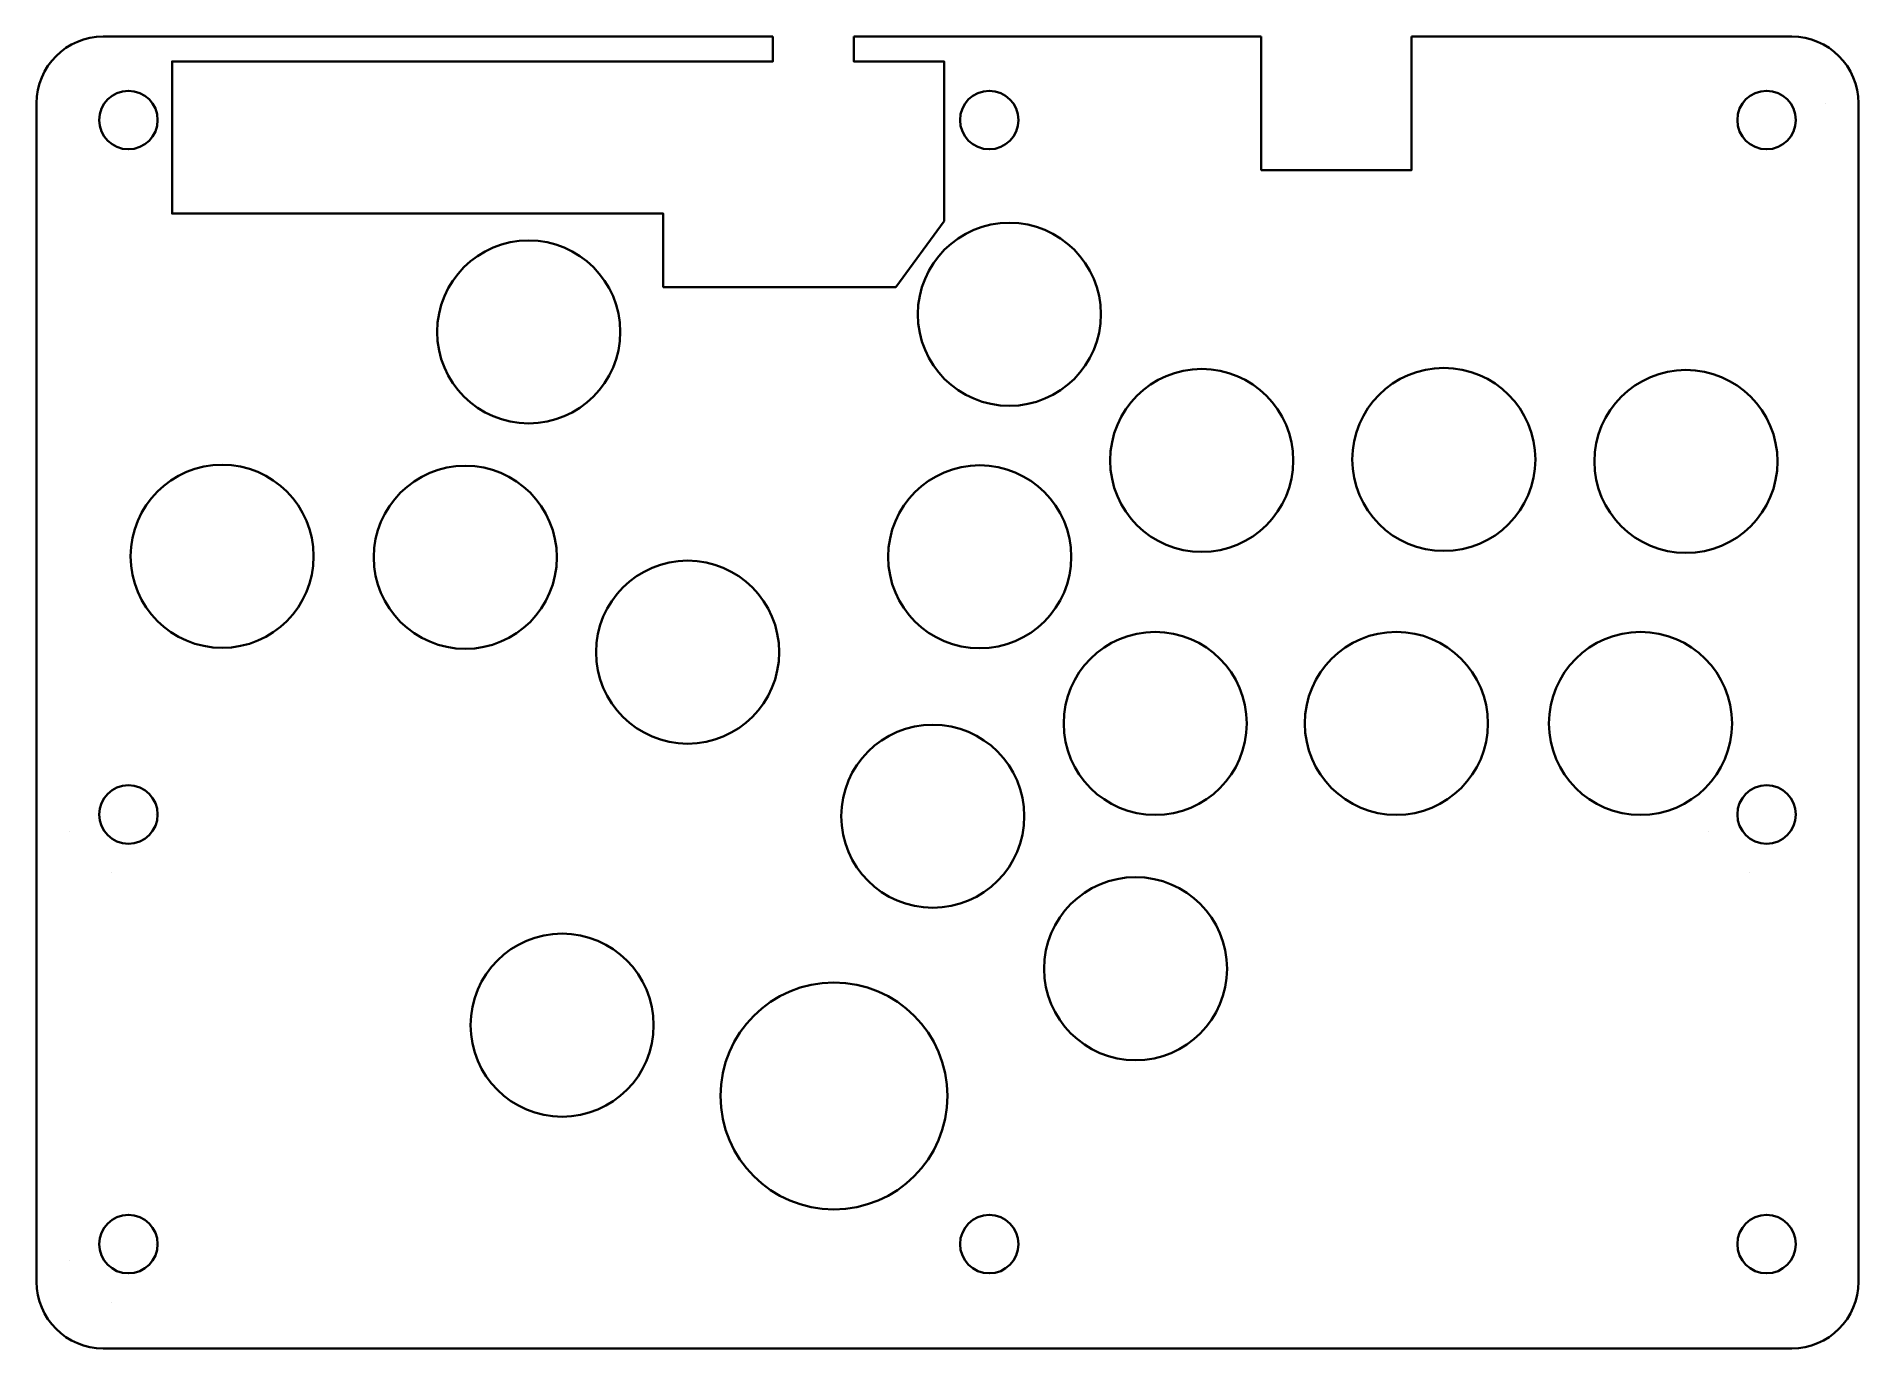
# Model space of a CAD drawing. Header units: millimetres. Extents: x 196 to 414, y 68 to 225.
import ezdxf

# ---------------------------------------------------------------- set-up
doc = ezdxf.new("R2010")
doc.units = ezdxf.units.MM
doc.header["$MEASUREMENT"] = 0
doc.layers.add('Layer 1', color=7, linetype='Continuous')

msp = doc.modelspace()

# ---------------------------------------------------------------- linework, layer by layer
at = {"layer": 'Layer 1', "color": 250, "lineweight": 35}
for points, knots in [([(360.8299, 225.0863), (360.8299, 225.0863), (406.3008, 225.0863), (406.3008, 225.0863), (410.7009, 225.0863), (414.3009, 221.4861), (414.3009, 217.0862), (414.3009, 217.0862), (414.3009, 76.0864), (414.3009, 76.0864), (414.3009, 71.6863), (410.7009, 68.0863), (406.3008, 68.0863), (406.3008, 68.0863), (204.301, 68.0863), (204.301, 68.0863), (199.9009, 68.0863), (196.3009, 71.6863), (196.3009, 76.0864), (196.3009, 76.0864), (196.3009, 217.0862), (196.3009, 217.0862), (196.3009, 221.4863), (199.9009, 225.0863), (204.301, 225.0863), (204.301, 225.0863), (284.406, 225.0863), (284.406, 225.0863)], [0, 0, 0, 0, 0.11111111, 0.11111111, 0.11111111, 0.22222222, 0.22222222, 0.22222222, 0.33333333, 0.33333333, 0.33333333, 0.44444444, 0.44444444, 0.44444444, 0.55555556, 0.55555556, 0.55555556, 0.66666667, 0.66666667, 0.66666667, 0.77777778, 0.77777778, 0.77777778, 0.88888889, 0.88888889, 0.88888889, 1, 1, 1, 1]), ([(284.406, 225.0859), (284.406, 225.0859), (284.406, 222.1019), (284.406, 222.1019), (284.406, 222.1019), (212.528, 222.1019), (212.528, 222.1019), (212.528, 222.1019), (212.528, 203.898), (212.528, 203.898), (212.528, 203.898), (271.2838, 203.898), (271.2838, 203.898), (271.2838, 203.898), (271.2838, 195.0988), (271.2838, 195.0988), (271.2838, 195.0988), (296.0037, 195.0988), (296.0037, 195.0988), (296.0037, 195.0988), (299.1085, 195.0988), (299.1085, 195.0988), (299.1085, 195.0988), (304.8959, 202.9923), (304.8959, 202.9923), (304.8959, 202.9923), (304.8959, 222.1038), (304.8959, 222.1038), (304.8959, 222.1038), (294.0781, 222.1038), (294.0781, 222.1038), (294.0781, 222.1038), (294.0781, 225.0859), (294.0781, 225.0859)], [0, 0, 0, 0, 0.09090909, 0.09090909, 0.09090909, 0.18181818, 0.18181818, 0.18181818, 0.27272727, 0.27272727, 0.27272727, 0.36363636, 0.36363636, 0.36363636, 0.45454545, 0.45454545, 0.45454545, 0.54545455, 0.54545455, 0.54545455, 0.63636364, 0.63636364, 0.63636364, 0.72727273, 0.72727273, 0.72727273, 0.81818182, 0.81818182, 0.81818182, 0.90909091, 0.90909091, 0.90909091, 1, 1, 1, 1]), ([(342.8299, 225.0859), (342.8299, 225.0859), (342.8299, 209.0859), (342.8299, 209.0859), (342.8299, 209.0859), (360.8299, 209.0859), (360.8299, 209.0859), (360.8299, 209.0859), (360.8299, 225.0859), (360.8299, 225.0859)], [0, 0, 0, 0, 0.33333333, 0.33333333, 0.33333333, 0.66666667, 0.66666667, 0.66666667, 1, 1, 1, 1]), ([(210.8009, 215.0859), (210.8009, 217.0189), (209.2339, 218.5859), (207.3009, 218.5859), (205.3679, 218.5859), (203.8009, 217.0189), (203.8009, 215.0859), (203.8009, 213.1529), (205.3679, 211.5859), (207.3009, 211.5859), (209.2339, 211.5859), (210.8009, 213.1529), (210.8009, 215.0859)], [0, 0, 0, 0, 0.25, 0.25, 0.25, 0.5, 0.5, 0.5, 0.75, 0.75, 0.75, 1, 1, 1, 1]), ([(313.8009, 215.0858), (313.8009, 217.0189), (312.2339, 218.5858), (310.3009, 218.5858), (308.3679, 218.5859), (306.8009, 217.0189), (306.8009, 215.0859), (306.8009, 213.1528), (308.3679, 211.5859), (310.3009, 211.5859), (312.2339, 211.5858), (313.8009, 213.1528), (313.8009, 215.0858)], [0, 0, 0, 0, 0.25, 0.25, 0.25, 0.5, 0.5, 0.5, 0.75, 0.75, 0.75, 1, 1, 1, 1]), ([(406.8009, 215.0859), (406.8009, 217.0189), (405.2339, 218.5859), (403.3009, 218.5859), (401.3679, 218.5859), (399.8009, 217.0189), (399.8009, 215.0859), (399.8009, 213.1529), (401.3679, 211.5859), (403.3009, 211.5859), (405.2339, 211.5859), (406.8009, 213.1529), (406.8009, 215.0859)], [0, 0, 0, 0, 0.25, 0.25, 0.25, 0.5, 0.5, 0.5, 0.75, 0.75, 0.75, 1, 1, 1, 1]), ([(323.6517, 191.8398), (323.6517, 197.8873), (318.7492, 202.7898), (312.7017, 202.7898), (306.6542, 202.7898), (301.7517, 197.8873), (301.7517, 191.8398), (301.7517, 185.7923), (306.6541, 180.8898), (312.7017, 180.8898), (318.7492, 180.8898), (323.6517, 185.7922), (323.6517, 191.8398)], [0, 0, 0, 0, 0.25, 0.25, 0.25, 0.5, 0.5, 0.5, 0.75, 0.75, 0.75, 1, 1, 1, 1]), ([(266.1427, 189.7309), (266.1427, 195.7784), (261.2402, 200.6809), (255.1927, 200.6809), (249.1452, 200.6809), (244.2427, 195.7784), (244.2427, 189.7309), (244.2427, 183.6834), (249.1451, 178.7809), (255.1927, 178.7809), (261.2402, 178.7809), (266.1427, 183.6833), (266.1427, 189.7309)], [0, 0, 0, 0, 0.25, 0.25, 0.25, 0.5, 0.5, 0.5, 0.75, 0.75, 0.75, 1, 1, 1, 1]), ([(346.6629, 174.3511), (346.6629, 180.3986), (341.7604, 185.3011), (335.7129, 185.3011), (329.6654, 185.3011), (324.7629, 180.3986), (324.7629, 174.3511), (324.7629, 168.3036), (329.6653, 163.4011), (335.7129, 163.4011), (341.7604, 163.4011), (346.6629, 168.3035), (346.6629, 174.3511)], [0, 0, 0, 0, 0.25, 0.25, 0.25, 0.5, 0.5, 0.5, 0.75, 0.75, 0.75, 1, 1, 1, 1]), ([(375.6327, 174.471), (375.6327, 180.5185), (370.7302, 185.421), (364.6827, 185.421), (358.6352, 185.421), (353.7327, 180.5185), (353.7327, 174.471), (353.7327, 168.4235), (358.6351, 163.521), (364.6827, 163.521), (370.7302, 163.521), (375.6327, 168.4234), (375.6327, 174.471)], [0, 0, 0, 0, 0.25, 0.25, 0.25, 0.5, 0.5, 0.5, 0.75, 0.75, 0.75, 1, 1, 1, 1]), ([(404.6019, 174.2287), (404.6019, 180.2762), (399.6994, 185.1787), (393.6519, 185.1787), (387.6044, 185.1787), (382.7019, 180.2762), (382.7019, 174.2287), (382.7019, 168.1812), (387.6043, 163.2787), (393.6519, 163.2787), (399.6994, 163.2787), (404.6019, 168.1811), (404.6019, 174.2287)], [0, 0, 0, 0, 0.25, 0.25, 0.25, 0.5, 0.5, 0.5, 0.75, 0.75, 0.75, 1, 1, 1, 1]), ([(229.4678, 162.881), (229.4678, 168.9285), (224.5653, 173.831), (218.5178, 173.831), (212.4703, 173.831), (207.5678, 168.9285), (207.5678, 162.881), (207.5678, 156.8335), (212.4702, 151.931), (218.5178, 151.931), (224.5653, 151.931), (229.4678, 156.8334), (229.4678, 162.881)], [0, 0, 0, 0, 0.25, 0.25, 0.25, 0.5, 0.5, 0.5, 0.75, 0.75, 0.75, 1, 1, 1, 1]), ([(258.5628, 162.7611), (258.5628, 168.8086), (253.6603, 173.7111), (247.6128, 173.7111), (241.5653, 173.7111), (236.6628, 168.8086), (236.6628, 162.7611), (236.6628, 156.7136), (241.5652, 151.8111), (247.6128, 151.8111), (253.6603, 151.8111), (258.5628, 156.7135), (258.5628, 162.7611)], [0, 0, 0, 0, 0.25, 0.25, 0.25, 0.5, 0.5, 0.5, 0.75, 0.75, 0.75, 1, 1, 1, 1]), ([(320.1028, 162.821), (320.1028, 168.8685), (315.2003, 173.771), (309.1528, 173.771), (303.1053, 173.771), (298.2028, 168.8685), (298.2028, 162.821), (298.2028, 156.7735), (303.1052, 151.871), (309.1528, 151.871), (315.2003, 151.871), (320.1028, 156.7734), (320.1028, 162.821)], [0, 0, 0, 0, 0.25, 0.25, 0.25, 0.5, 0.5, 0.5, 0.75, 0.75, 0.75, 1, 1, 1, 1]), ([(285.1628, 151.4111), (285.1628, 157.4586), (280.2603, 162.3611), (274.2128, 162.3611), (268.1653, 162.3611), (263.2628, 157.4586), (263.2628, 151.4111), (263.2628, 145.3636), (268.1652, 140.4611), (274.2128, 140.4611), (280.2603, 140.4611), (285.1628, 145.3635), (285.1628, 151.4111)], [0, 0, 0, 0, 0.25, 0.25, 0.25, 0.5, 0.5, 0.5, 0.75, 0.75, 0.75, 1, 1, 1, 1]), ([(341.1012, 142.8886), (341.1012, 148.9361), (336.1987, 153.8386), (330.1512, 153.8386), (324.1037, 153.8386), (319.2012, 148.9361), (319.2012, 142.8886), (319.2012, 136.8411), (324.1036, 131.9386), (330.1512, 131.9386), (336.1987, 131.9386), (341.1012, 136.841), (341.1012, 142.8886)], [0, 0, 0, 0, 0.25, 0.25, 0.25, 0.5, 0.5, 0.5, 0.75, 0.75, 0.75, 1, 1, 1, 1]), ([(369.9527, 142.8912), (369.9527, 148.9387), (365.0502, 153.8412), (359.0027, 153.8412), (352.9552, 153.8412), (348.0527, 148.9387), (348.0527, 142.8912), (348.0527, 136.8437), (352.9551, 131.9412), (359.0027, 131.9412), (365.0502, 131.9412), (369.9527, 136.8436), (369.9527, 142.8912)], [0, 0, 0, 0, 0.25, 0.25, 0.25, 0.5, 0.5, 0.5, 0.75, 0.75, 0.75, 1, 1, 1, 1]), ([(399.1612, 142.8886), (399.1612, 148.9361), (394.2587, 153.8386), (388.2112, 153.8386), (382.1637, 153.8386), (377.2612, 148.9361), (377.2612, 142.8886), (377.2612, 136.8411), (382.1636, 131.9386), (388.2112, 131.9386), (394.2587, 131.9386), (399.1612, 136.841), (399.1612, 142.8886)], [0, 0, 0, 0, 0.25, 0.25, 0.25, 0.5, 0.5, 0.5, 0.75, 0.75, 0.75, 1, 1, 1, 1]), ([(314.4911, 131.7784), (314.4911, 137.8259), (309.5886, 142.7284), (303.5411, 142.7284), (297.4936, 142.7284), (292.5911, 137.8259), (292.5911, 131.7784), (292.5911, 125.7309), (297.4935, 120.8284), (303.5411, 120.8284), (309.5886, 120.8284), (314.4911, 125.7308), (314.4911, 131.7784)], [0, 0, 0, 0, 0.25, 0.25, 0.25, 0.5, 0.5, 0.5, 0.75, 0.75, 0.75, 1, 1, 1, 1]), ([(210.8009, 131.9897), (210.8009, 133.9227), (209.2339, 135.4897), (207.3009, 135.4897), (205.3679, 135.4897), (203.8009, 133.9227), (203.8009, 131.9897), (203.8009, 130.0567), (205.3679, 128.4897), (207.3009, 128.4897), (209.2339, 128.4897), (210.8009, 130.0567), (210.8009, 131.9897)], [0, 0, 0, 0, 0.25, 0.25, 0.25, 0.5, 0.5, 0.5, 0.75, 0.75, 0.75, 1, 1, 1, 1]), ([(406.8009, 131.9898), (406.8009, 133.9228), (405.2339, 135.4898), (403.3009, 135.4898), (401.3679, 135.4898), (399.8009, 133.9228), (399.8009, 131.9898), (399.8009, 130.0568), (401.3679, 128.4898), (403.3009, 128.4898), (405.2339, 128.4898), (406.8009, 130.0568), (406.8009, 131.9898)], [0, 0, 0, 0, 0.25, 0.25, 0.25, 0.5, 0.5, 0.5, 0.75, 0.75, 0.75, 1, 1, 1, 1]), ([(338.7509, 113.5375), (338.7509, 119.585), (333.8484, 124.4875), (327.8009, 124.4875), (321.7534, 124.4875), (316.8509, 119.585), (316.8509, 113.5375), (316.8509, 107.49), (321.7533, 102.5875), (327.8009, 102.5875), (333.8484, 102.5875), (338.7509, 107.4899), (338.7509, 113.5375)], [0, 0, 0, 0, 0.25, 0.25, 0.25, 0.5, 0.5, 0.5, 0.75, 0.75, 0.75, 1, 1, 1, 1]), ([(270.1427, 106.7809), (270.1427, 112.8284), (265.2402, 117.7309), (259.1927, 117.7309), (253.1452, 117.7309), (248.2427, 112.8284), (248.2427, 106.7809), (248.2427, 100.7334), (253.1451, 95.8309), (259.1927, 95.8309), (265.2402, 95.8309), (270.1427, 100.7333), (270.1427, 106.7809)], [0, 0, 0, 0, 0.25, 0.25, 0.25, 0.5, 0.5, 0.5, 0.75, 0.75, 0.75, 1, 1, 1, 1]), ([(305.2871, 98.3087), (305.2871, 105.806), (299.2094, 111.8837), (291.7121, 111.8837), (284.2149, 111.8837), (278.1371, 105.806), (278.1371, 98.3087), (278.1371, 90.8115), (284.2148, 84.7337), (291.712, 84.7337), (299.2093, 84.7337), (305.2871, 90.8114), (305.2871, 98.3087)], [0, 0, 0, 0, 0.25, 0.25, 0.25, 0.5, 0.5, 0.5, 0.75, 0.75, 0.75, 1, 1, 1, 1]), ([(210.8009, 80.5897), (210.8009, 82.5227), (209.2339, 84.0897), (207.3009, 84.0897), (205.3679, 84.0897), (203.8009, 82.5227), (203.8009, 80.5897), (203.8009, 78.6567), (205.3679, 77.0897), (207.3009, 77.0897), (209.2339, 77.0897), (210.8009, 78.6567), (210.8009, 80.5897)], [0, 0, 0, 0, 0.25, 0.25, 0.25, 0.5, 0.5, 0.5, 0.75, 0.75, 0.75, 1, 1, 1, 1]), ([(313.8009, 80.5896), (313.8009, 82.5227), (312.2339, 84.0895), (310.3009, 84.0895), (308.3679, 84.0896), (306.801, 82.5227), (306.801, 80.5897), (306.801, 78.6566), (308.3679, 77.0898), (310.3009, 77.0898), (312.2339, 77.0896), (313.8009, 78.6566), (313.8009, 80.5896)], [0, 0, 0, 0, 0.25, 0.25, 0.25, 0.5, 0.5, 0.5, 0.75, 0.75, 0.75, 1, 1, 1, 1]), ([(406.8009, 80.5897), (406.8009, 82.5227), (405.2339, 84.0897), (403.3009, 84.0897), (401.3679, 84.0897), (399.8009, 82.5227), (399.8009, 80.5897), (399.8009, 78.6567), (401.3679, 77.0897), (403.3009, 77.0897), (405.2339, 77.0897), (406.8009, 78.6567), (406.8009, 80.5897)], [0, 0, 0, 0, 0.25, 0.25, 0.25, 0.5, 0.5, 0.5, 0.75, 0.75, 0.75, 1, 1, 1, 1])]:
    msp.add_open_spline(points, degree=3, knots=knots, dxfattribs=at)
for points in [[(294.0781, 225.0863), (294.0781, 225.0863), (342.8299, 225.0863), (342.8299, 225.0863)], [(410.3009, 217.0858), (410.3009, 217.0858), (410.3009, 217.0858), (410.3009, 217.0858)], [(410.3009, 217.0858), (410.3009, 217.0858), (410.3009, 217.0858), (410.3009, 217.0858)], [(410.3009, 217.0858), (410.3009, 217.0858), (410.3009, 217.0858), (410.3009, 217.0858)], [(410.3009, 217.0858), (410.3009, 217.0858), (410.3009, 217.0858), (410.3009, 217.0858)], [(313.5009, 215.0858), (313.5009, 215.0858), (313.5009, 215.0858), (313.5009, 215.0858)], [(313.5009, 215.0858), (313.5009, 215.0858), (313.5009, 215.0858), (313.5009, 215.0858)], [(313.5009, 215.0858), (313.5009, 215.0858), (313.5009, 215.0858), (313.5009, 215.0858)], [(313.5009, 215.0858), (313.5009, 215.0858), (313.5009, 215.0858), (313.5009, 215.0858)], [(406.5009, 215.0858), (406.5009, 215.0858), (406.5009, 215.0858), (406.5009, 215.0858)], [(406.5009, 215.0858), (406.5009, 215.0858), (406.5009, 215.0858), (406.5009, 215.0858)], [(406.5009, 215.0858), (406.5009, 215.0858), (406.5009, 215.0858), (406.5009, 215.0858)], [(406.5009, 215.0858), (406.5009, 215.0858), (406.5009, 215.0858), (406.5009, 215.0858)], [(210.5009, 131.9896), (210.5009, 131.9896), (210.5009, 131.9896), (210.5009, 131.9896)], [(210.5009, 131.9896), (210.5009, 131.9896), (210.5009, 131.9896), (210.5009, 131.9896)], [(210.5009, 131.9896), (210.5009, 131.9896), (210.5009, 131.9896), (210.5009, 131.9896)], [(210.5009, 131.9896), (210.5009, 131.9896), (210.5009, 131.9896), (210.5009, 131.9896)], [(406.5009, 131.9897), (406.5009, 131.9897), (406.5009, 131.9897), (406.5009, 131.9897)], [(406.5009, 131.9897), (406.5009, 131.9897), (406.5009, 131.9897), (406.5009, 131.9897)], [(406.5009, 131.9897), (406.5009, 131.9897), (406.5009, 131.9897), (406.5009, 131.9897)], [(406.5009, 131.9897), (406.5009, 131.9897), (406.5009, 131.9897), (406.5009, 131.9897)], [(200.3009, 129.9896), (200.3009, 129.9896), (200.3009, 129.9896), (200.3009, 129.9896)], [(200.3009, 129.9896), (200.3009, 129.9896), (200.3009, 129.9896), (200.3009, 129.9896)], [(200.3009, 129.9896), (200.3009, 129.9896), (200.3009, 129.9896), (200.3009, 129.9896)], [(200.3009, 129.9896), (200.3009, 129.9896), (200.3009, 129.9896), (200.3009, 129.9896)], [(396.3009, 129.9897), (396.3009, 129.9897), (396.3009, 129.9897), (396.3009, 129.9897)], [(396.3009, 129.9897), (396.3009, 129.9897), (396.3009, 129.9897), (396.3009, 129.9897)], [(396.3009, 129.9897), (396.3009, 129.9897), (396.3009, 129.9897), (396.3009, 129.9897)], [(396.3009, 129.9897), (396.3009, 129.9897), (396.3009, 129.9897), (396.3009, 129.9897)], [(205.3009, 124.9896), (205.3009, 124.9896), (205.3009, 124.9896), (205.3009, 124.9896)], [(205.3009, 124.9896), (205.3009, 124.9896), (205.3009, 124.9896), (205.3009, 124.9896)], [(205.3009, 124.9896), (205.3009, 124.9896), (205.3009, 124.9896), (205.3009, 124.9896)], [(205.3009, 124.9896), (205.3009, 124.9896), (205.3009, 124.9896), (205.3009, 124.9896)], [(401.3009, 124.9897), (401.3009, 124.9897), (401.3009, 124.9897), (401.3009, 124.9897)], [(401.3009, 124.9897), (401.3009, 124.9897), (401.3009, 124.9897), (401.3009, 124.9897)], [(401.3009, 124.9897), (401.3009, 124.9897), (401.3009, 124.9897), (401.3009, 124.9897)], [(401.3009, 124.9897), (401.3009, 124.9897), (401.3009, 124.9897), (401.3009, 124.9897)], [(200.3009, 78.5896), (200.3009, 78.5896), (200.3009, 78.5896), (200.3009, 78.5896)], [(200.3009, 78.5896), (200.3009, 78.5896), (200.3009, 78.5896), (200.3009, 78.5896)], [(200.3009, 78.5896), (200.3009, 78.5896), (200.3009, 78.5896), (200.3009, 78.5896)], [(200.3009, 78.5896), (200.3009, 78.5896), (200.3009, 78.5896), (200.3009, 78.5896)], [(210.5009, 80.5896), (210.5009, 80.5896), (210.5009, 80.5896), (210.5009, 80.5896)], [(210.5009, 80.5896), (210.5009, 80.5896), (210.5009, 80.5896), (210.5009, 80.5896)], [(210.5009, 80.5896), (210.5009, 80.5896), (210.5009, 80.5896), (210.5009, 80.5896)], [(210.5009, 80.5896), (210.5009, 80.5896), (210.5009, 80.5896), (210.5009, 80.5896)], [(205.3009, 73.5896), (205.3009, 73.5896), (205.3009, 73.5896), (205.3009, 73.5896)], [(205.3009, 73.5896), (205.3009, 73.5896), (205.3009, 73.5896), (205.3009, 73.5896)], [(205.3009, 73.5896), (205.3009, 73.5896), (205.3009, 73.5896), (205.3009, 73.5896)], [(205.3009, 73.5896), (205.3009, 73.5896), (205.3009, 73.5896), (205.3009, 73.5896)]]:
    msp.add_open_spline(points, degree=3, dxfattribs=at)

doc.saveas('drawing.dxf')
